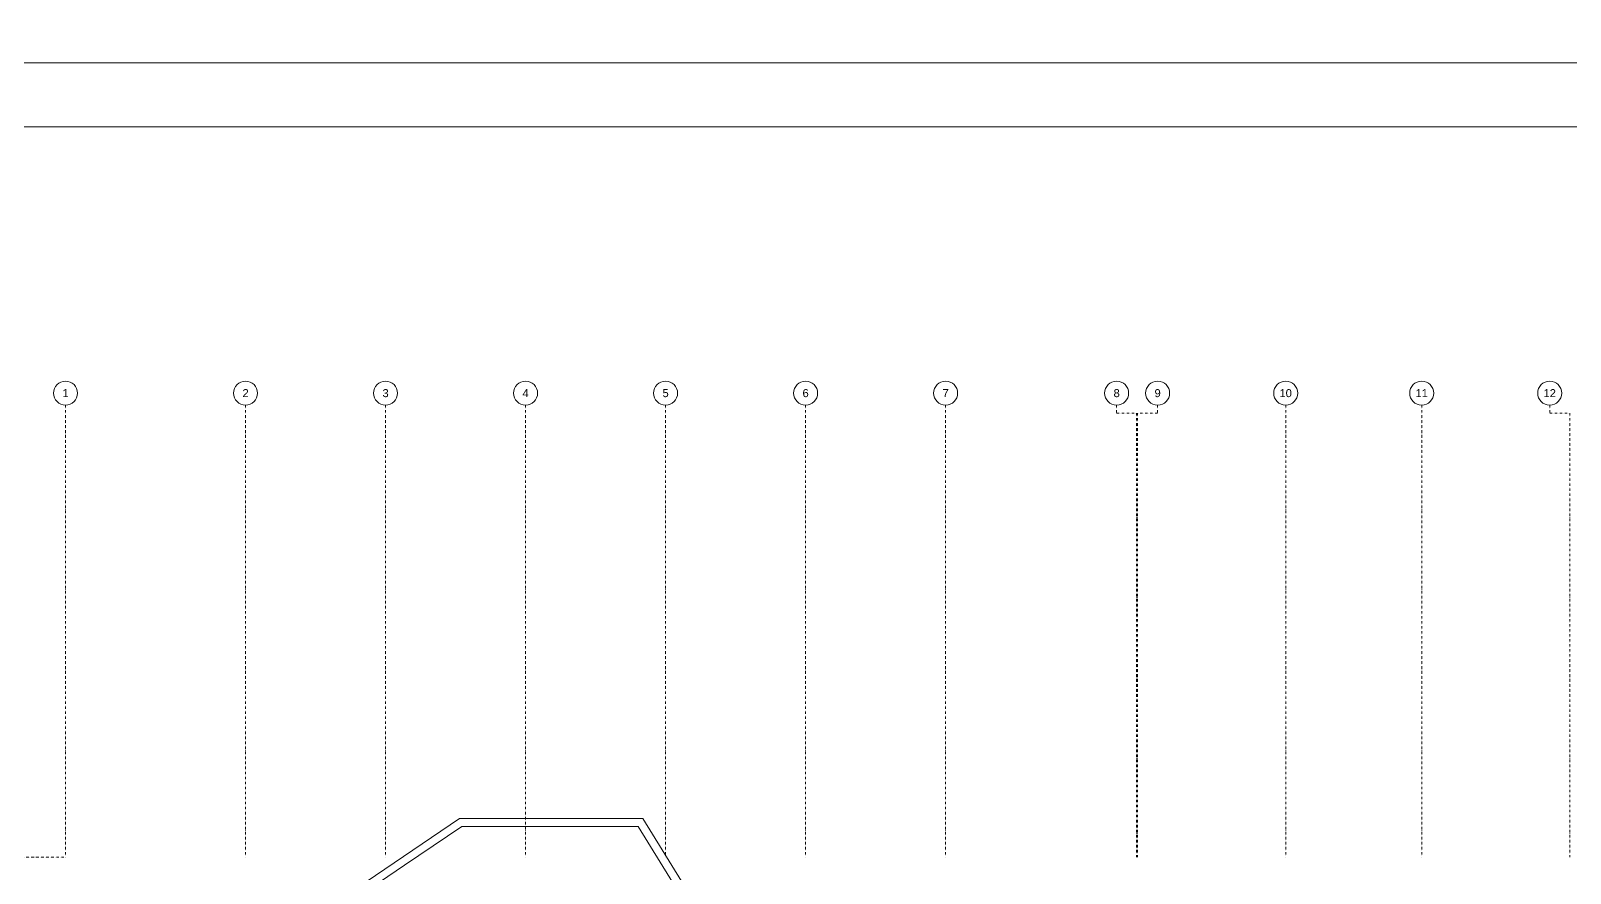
# Model space of a CAD drawing. Header units: metres. Extents: x -19121 to 152404, y -12107 to 29421.
# Drawn here: x 27826 to 35522, y 8550 to 12761 of the extents above; entities that cross this region are included whole.
import ezdxf
from ezdxf.enums import TextEntityAlignment as Align

# ---------------------------------------------------------------- set-up
doc = ezdxf.new("R2010")
doc.units = ezdxf.units.M
doc.header["$LTSCALE"] = 50
doc.header["$MEASUREMENT"] = 0
doc.linetypes.add('DASHDOT2', pattern=[0.5, 0.25, -0.125, 0, -0.125])
doc.layers.get('0').update_dxf_attribs({"color": 9, "lineweight": 5})
for name, color, linetype, lineweight in [('01', 9, 'Continuous', 5), ('06D', 9, 'Continuous', 5), ('21', 9, 'Continuous', 5), ('24', 9, 'DASHDOT2', 5), ('40A', 9, 'Continuous', 5)]:
    doc.layers.add(name, color=color, linetype=linetype, lineweight=lineweight)
doc.styles.add('Arial', font='arial.ttf', dxfattribs={"height": 2.5})

# ---------------------------------------------------------------- blocks, each defined once
blk = doc.blocks.new('0_aks')
at = {"linetype": 'Continuous'}
blk.add_circle((0, 0), 3, dxfattribs=at)
at = {"style": 'Arial'}
blk.add_attdef('AKS', text='', height=2, dxfattribs=at).set_placement((0, 0), align=Align.MIDDLE_CENTER)
blk = doc.blocks.new('p-akslar_yeni')
at = {"layer": '24'}
for points in [[(6415, 2315.1), (6415, 55)], [(7315, 2315.1), (7315, 55)], [(8015, 2315.1), (8015, 55)], [(8715, 2315.1), (8715, 55)], [(9415, 2315.1), (9415, 55)], [(10115, 2315.1), (10115, 55)], [(10815, 2315.1), (10815, 55)], [(11670, 2315.1), (11670, 2275.1), (11770, 2275.1), (11770, 55)], [(11875, 2315.1), (11875, 2275.1), (11775, 2275.1), (11775, 55)], [(12515, 2315.1), (12515, 2315.1), (12515, 55)], [(13195, 2315.1), (13195, 55)], [(13835, 2315.1), (13835, 2275.1), (13935, 2275.1), (13935, 55)], [(-2190, 55), (6415, 55)]]:
    blk.add_lwpolyline(points, dxfattribs=at)
at = {"layer": '21', "xscale": 20, "yscale": 20, "zscale": 20}
for p, values in [((6415, 2375.1), {'AKS': '1'}), ((7315, 2375.1), {'AKS': '2'}), ((8015, 2375.1), {'AKS': '3'}), ((8715, 2375.1), {'AKS': '4'}), ((9415, 2375.1), {'AKS': '5'}), ((10115, 2375.1), {'AKS': '6'}), ((10815, 2375.1), {'AKS': '7'}), ((11670, 2375.1), {'AKS': '8'}), ((11875, 2375.1), {'AKS': '9'}), ((12515, 2375.1), {'AKS': '10'}), ((13195, 2375.1), {'AKS': '11'}), ((13835, 2375.1), {'AKS': '12'})]:
    blk.add_blockref('0_aks', p, dxfattribs=at).add_auto_attribs(values)
blk = doc.blocks.new('2.Bod.Ara.Sitatik Elk.')
at = {"layer": '01'}
for points in [[(3694.6, -1194.2), (2863.6, 154.4), (1981.2, 154.4), (1695, -40), (1695, -40), (60, -1150.3)], [(0, -1142.7), (1968.9, 194.4), (2885.9, 194.4), (3720.3, -1159.7)]]:
    blk.add_lwpolyline(points, dxfattribs=at)

msp = doc.modelspace()

# ---------------------------------------------------------------- linework, layer by layer
at = {"layer": '40A'}
for points in [[(46159.3, 12601.4), (18159.3, 12601.4), (18159.3, 29421.4), (46159.3, 29421.4)], [(46159.3, -4218.6), (18159.3, -4218.6), (18159.3, 12601.4), (46159.3, 12601.4)], [(46159.3, -4218.6), (18159.3, -4218.6), (18159.3, 12601.4), (46159.3, 12601.4)], [(18479.3, 12281.4), (43999.5, 12281.4), (43999.5, -3898.6), (18479.3, -3898.6)], [(18479.3, 12281.4), (43999.5, 12281.4), (43999.5, -3898.6), (18479.3, -3898.6)]]:
    msp.add_lwpolyline(points, close=True, dxfattribs=at)

# ---------------------------------------------------------------- block references
at = {"layer": '06D'}
msp.add_blockref('2.Bod.Ara.Sitatik Elk.', (28000, 8630), dxfattribs=at)
at = {"layer": '24'}
msp.add_blockref('p-akslar_yeni', (21585, 8575), dxfattribs=at)

doc.saveas('drawing.dxf')
